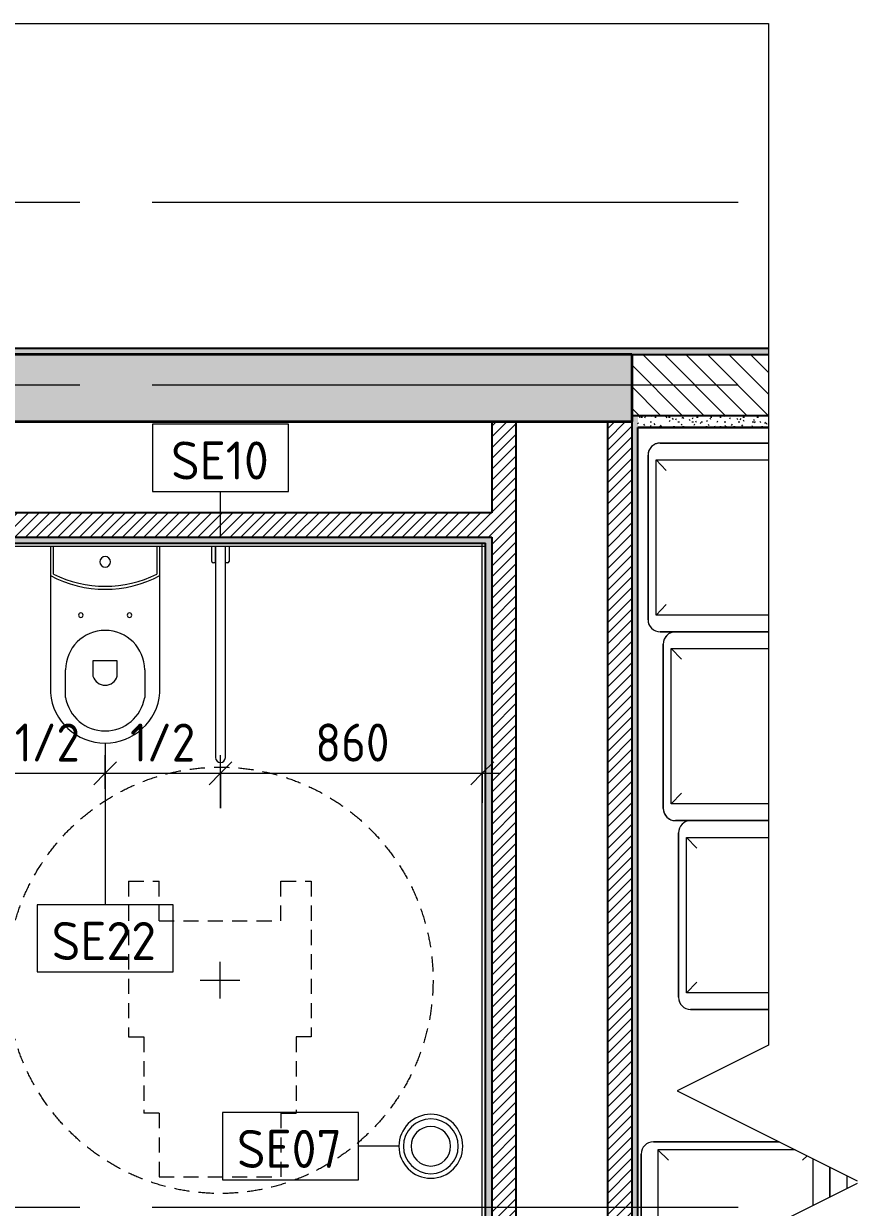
# Model space of a CAD drawing. Header units: millimetres. Extents: x 54725 to 263872, y -8553 to 29614.
# Drawn here: x 113471 to 116209, y 7800 to 11686 of the extents above; entities that cross this region are included whole.
import ezdxf

# ---------------------------------------------------------------- set-up
doc = ezdxf.new("R2010")
doc.units = ezdxf.units.MM
doc.linetypes.add('200_ШТРИХ__ш1_п0_6_', pattern=[80, 50, -30])
doc.linetypes.add('Осевая', pattern=[1587.5, 317.5, -238.125, 793.75, -238.125])
for name, color, linetype, lineweight in [('A-ANNO-DIMS', 7, 'Continuous', 9), ('A-ANNO-DIMS-50', 7, 'Continuous', 9), ('A-DETL-GENF', 7, 'Continuous', 9), ('I-FURN', 7, 'Continuous', 9), ('I-FURN-1', 7, '200_ШТРИХ__ш1_п0_6_', 15), ('I-FURN-2', 7, '200_ШТРИХ__ш1_п0_6_', 9), ('I-WALL', 7, 'Continuous', 9), ('P-SANR-FIXT-IDEN', 7, 'Continuous', 9), ('Оси', 7, 'Continuous', 9), ('Оси-2', 7, 'Осевая', 9)]:
    doc.layers.add(name, color=color, linetype=linetype, lineweight=lineweight)
for name, color, linetype, lineweight, true_color in [('A-GENM-2', 7, 'Continuous', 9, 0x4994b4), ('A-WALL-1', 7, 'Continuous', 35, 0x3c3c3c), ('A-WALL-3', 7, 'Continuous', 25, 0x3c3c3c), ('A-WALL-FNSH-2', 7, 'Continuous', 15, 0x3c3c3c), ('P-SANR-FIXT-1', 7, 'Continuous', 15, 0x4994b4)]:
    doc.layers.add(name, color=color, linetype=linetype, lineweight=lineweight, true_color=true_color)
doc.styles.add('GOST Common', font='GOST_Common.ttf', dxfattribs={"height": 125})
doc.styles.add('ISOCPEUR', font='isocpeur.ttf', dxfattribs={"width": 0.9, "height": 125})
doc.dimstyles.new('ISO-2_5_0_9К_БОЛЬШОЙ', dxfattribs={"dimscale": 304.8, "dimtxt": 124.497647, "dimasz": 0.246063, "dimexe": 0.19685, "dimexo": 0.492126, "dimgap": 0, "dimtad": 1, "dimdec": 0, "dimrnd": 10, "dimzin": 0, "dimdsep": 46, "dimtxsty": 'ISOCPEUR', "dimblk1": 'OBLIQUE', "dimblk2": 'OBLIQUE', "dimsah": 1, "dimcen": 0.09, "dimdle": 0.19685, "dimazin": 0, "dimtfac": 1, "dimtdec": 4, "dimtix": 1, "dimtmove": 0, "dimatfit": 3, "dimfxl": 1, "dimtvp": 1, "dimtolj": 1, "dimtzin": 0, "dimarcsym": 2})
pattern_1 = [(45, (-3861.742, 0), (-17.6776695, 17.6776695), [])]
pattern_2 = [(0, (-3861.742, 0), (60.96, 15.24), [5.029, -40.691, 5.029, -40.691, -243.84]), (0, (-3861.742, 0), (60.96, 15.24), [-91.44, 5.029, -86.411, 5.029, -40.691, -106.68]), (0, (-3861.742, 0), (60.96, 15.24), [-228.6, 5.029, -25.451, 5.029, -71.171]), (120, (-3838.882, 7.62), (-43.6782272, 45.1729086), [5.029, -40.691, 5.029, -40.691, -243.84]), (120, (-3838.882, 7.62), (-43.6782272, 45.1729086), [-91.44, 5.029, -86.411, 5.029, -40.691, -106.68]), (120, (-3838.882, 7.62), (-43.6782272, 45.1729086), [-228.6, 5.029, -25.451, 5.029, -71.171]), (240, (-3831.262, 38.1), (-17.2817728, -60.4129086), [5.029, -40.691, 5.029, -40.691, -243.84]), (240, (-3831.262, 38.1), (-17.2817728, -60.4129086), [-91.44, 5.029, -86.411, 5.029, -40.691, -106.68]), (240, (-3831.262, 38.1), (-17.2817728, -60.4129086), [-228.6, 5.029, -25.451, 5.029, -71.171])]

# ---------------------------------------------------------------- blocks, each defined once
blk = doc.blocks.new('132_МГН_Поручень для унитаза_тип откидной - ПР 1Р-18611699-Фрагмент 1_12_ Групповая ячейка')
at = {"layer": 'A-GENM-2'}
for p, q in [((-16, 722), (-16, 29.3)), ((16, 29.3), (16, 722)), ((-28.2, 29.3), (-28.2, 78)), ((-23.2, 83), (-17, 83)), ((-17, 83), (-17, 29.3)), ((17, 83), (23.2, 83)), ((17, 29.3), (17, 83)), ((28.2, 78), (28.2, 29.3))]:
    blk.add_line(p, q, dxfattribs=at)
for centre, radius, start, end in [((0, 722), 16, 90, 180), ((0, 722), 16, 0, 90), ((-23.2, 78), 5, 90, 180), ((23.2, 78), 5, 0, 90)]:
    blk.add_arc(centre, radius, start, end, dxfattribs=at)
blk = doc.blocks.new('FRT_2D_Символ _разворот МГН_1 - D1_4_Символ доступности разворота МГН _360__-18618045-Фрагмент 1_12_ Групповая ячейка')
at = {"layer": 'I-FURN'}
for p, q in [((0, 60.4), (0, -59.6)), ((-65, 0), (65, 0))]:
    blk.add_line(p, q, dxfattribs=at)
at = {"layer": 'I-FURN-1'}
for p, q in [((-300, 325.4), (-300, -185.8)), ((-300, 325.4), (-200, 325.4)), ((-200, 195.4), (-200, 325.4)), ((200, 325.4), (300, 325.4)), ((200, 195.4), (200, 325.4)), ((300, 325.4), (300, -185.8)), ((-200, 195.4), (200, 195.4)), ((-300, -185.8), (-250, -185.8)), ((-250, -185.8), (-250, -435.8)), ((300, -185.8), (250, -185.8)), ((250, -185.8), (250, -435.8)), ((-200, -435.8), (-250, -435.8)), ((-200, -435.8), (-200, -645.8)), ((200, -435.8), (250, -435.8)), ((200, -435.8), (200, -645.8)), ((-200, -645.8), (200, -645.8))]:
    blk.add_line(p, q, dxfattribs=at)
at = {"layer": 'I-FURN-2'}
blk.add_circle((0, 0), 700, dxfattribs=at)
blk = doc.blocks.new('Bed - Small Sizes - 1_118-25585773-Фрагмент 1_12_ Групповая ячейка')
at = {"layer": 'I-FURN'}
for p, q in [((120.5, 0), (-292.7, 0)), ((-292.7, 0), (120.5, 0)), ((120.5, 0), (-292.7, 0)), ((-292.7, 0), (120.5, 0)), ((-277.5, -26.2), (-242.7, -60)), ((172.9, -26.2), (-277.5, -26.2)), ((-277.5, -26.2), (-277.5, -446.2)), ((172.9, -26.2), (-277.5, -26.2)), ((-277.5, -26.2), (-277.5, -446.2)), ((-332.7, -40), (-332.7, -460)), ((-332.7, -460), (-332.7, -40)), ((-332.7, -40), (-332.7, -460)), ((-332.7, -460), (-332.7, -40)), ((212.1, -45.8), (197.3, -60)), ((232.5, -209.6), (232.5, -56)), ((232.5, -209.6), (232.5, -56)), ((287.3, -182.2), (287.3, -83.4)), ((287.3, -83.4), (287.3, -90)), ((287.3, -90), (287.3, -83.4)), ((287.3, -83.4), (287.3, -90)), ((287.3, -90), (287.3, -182.2)), ((287.3, -182.2), (287.3, -90)), ((287.3, -90), (287.3, -182.2)), ((-277.5, -446.2), (-242.7, -420)), ((-332.7, -460), (-212.7, -460)), ((-212.7, -460), (-332.7, -460)), ((-332.7, -460), (-332.7, -1510)), ((-332.7, -1510), (-332.7, -460)), ((-332.7, -460), (-212.7, -460)), ((-277.5, -446.2), (86.1, -446.2)), ((-277.5, -446.2), (86.1, -446.2)), ((-212.7, -460), (86.1, -460)), ((86.1, -460), (-212.7, -460)), ((86.1, -460), (-212.7, -460)), ((-212.7, -460), (86.1, -578.1)), ((86.1, -578.1), (-212.7, -460)), ((-212.7, -460), (86.1, -460)), ((-212.7, -460), (86.1, -578.1)), ((-212.7, -460), (86.1, -460)), ((-292.7, -1550), (86.1, -1550)), ((86.1, -1550), (-292.7, -1550))]:
    blk.add_line(p, q, dxfattribs=at)
for centre, start, end in [((-292.7, -40), 90, 180), ((-292.7, -40), 90, 180), ((-292.7, -40), 90, 180), ((-292.7, -40), 90, 180), ((-292.7, -1510), 180, 270), ((-292.7, -1510), 180, 270)]:
    blk.add_arc(centre, 40, start, end, dxfattribs=at)
blk = doc.blocks.new('Bed - Small Sizes - Single 5-25585953-Фрагмент 1_12_ Групповая ячейка')
at = {"layer": 'I-FURN'}
for p, q in [((-332.7, -40), (-332.7, -132.2)), ((-332.7, -132.2), (-332.7, -40)), ((-332.7, -40), (-332.7, -132.2)), ((-332.7, -132.2), (-332.7, -40)), ((-277.5, -61), (-277.5, -104.6)), ((-277.5, -61), (-277.5, -104.6))]:
    blk.add_line(p, q, dxfattribs=at)
blk.add_arc((-292.7, -40), 40, 171.0591, 180, dxfattribs=at)
blk.add_arc((-292.7, -40), 40, 171.0591, 180, dxfattribs=at)
blk.add_arc((-292.7, -40), 40, 171.0591, 180, dxfattribs=at)
blk.add_arc((-292.7, -40), 40, 171.0591, 180, dxfattribs=at)
blk = doc.blocks.new('Bed - Small Sizes - 1_118-25586206-Фрагмент 1_12_ Групповая ячейка')
at = {"layer": 'I-FURN'}
for p, q in [((-332.7, 396.1), (-332.7, 40)), ((-332.7, 40), (-332.7, 396.1)), ((-332.7, 396.1), (-332.7, 40)), ((-332.7, 40), (-332.7, 396.1)), ((-277.5, 26.2), (-277.5, 396.1)), ((-277.5, 26.2), (-277.5, 396.1)), ((232.5, 396.1), (232.5, 26.2)), ((232.5, 396.1), (232.5, 26.2)), ((287.3, 40), (287.3, 396.1)), ((287.3, 396.1), (287.3, 90)), ((287.3, 90), (287.3, 396.1)), ((287.3, 396.1), (287.3, 90)), ((287.3, 90), (287.3, 40)), ((287.3, 40), (287.3, 90)), ((287.3, 90), (287.3, 40)), ((-277.5, 26.2), (-242.7, 60)), ((232.5, 26.2), (197.3, 60)), ((-292.7, 0), (247.3, 0)), ((247.3, 0), (-292.7, 0)), ((232.5, 26.2), (-277.5, 26.2)), ((232.5, 26.2), (-277.5, 26.2)), ((-292.7, 0), (247.3, 0)), ((247.3, 0), (-292.7, 0))]:
    blk.add_line(p, q, dxfattribs=at)
for centre, start, end in [((-292.7, 40), 180, 270), ((-292.7, 40), 180, 195), ((-292.7, 40), 180, 270), ((-292.7, 40), 180, 195), ((247.3, 40), 270, 360), ((247.3, 40), 270, 0), ((247.3, 40), 270, 360), ((247.3, 40), 270, 360), ((-292.7, 40), 195, 210), ((-292.7, 40), 195, 210), ((-292.7, 40), 210, 225), ((-292.7, 40), 210, 225), ((-292.7, 40), 225, 270), ((-292.7, 40), 225, 255), ((-292.7, 40), 255, 270)]:
    blk.add_arc(centre, 40, start, end, dxfattribs=at)
blk = doc.blocks.new('Bed - Small Sizes - Single 5-25586207-Фрагмент 1_12_ Групповая ячейка')
at = {"layer": 'I-FURN'}
for p, q in [((-332.7, 346.1), (-332.7, 40)), ((-332.7, 40), (-332.7, 346.1)), ((-332.7, 346.1), (-332.7, 40)), ((-332.7, 40), (-332.7, 346.1)), ((-277.5, 26.2), (-277.5, 346.1)), ((-277.5, 26.2), (-277.5, 346.1)), ((232.5, 346.1), (232.5, 26.2)), ((232.5, 346.1), (232.5, 26.2)), ((287.3, 40), (287.3, 346.1)), ((287.3, 346.1), (287.3, 90)), ((287.3, 90), (287.3, 346.1)), ((287.3, 346.1), (287.3, 90)), ((287.3, 90), (287.3, 40)), ((287.3, 40), (287.3, 90)), ((287.3, 90), (287.3, 40)), ((-277.5, 26.2), (-242.7, 60)), ((232.5, 26.2), (197.3, 60)), ((-292.7, 0), (247.3, 0)), ((247.3, 0), (-292.7, 0)), ((232.5, 26.2), (-277.5, 26.2)), ((232.5, 26.2), (-277.5, 26.2)), ((-292.7, 0), (247.3, 0)), ((247.3, 0), (-292.7, 0))]:
    blk.add_line(p, q, dxfattribs=at)
for centre, start, end in [((-292.7, 40), 180, 270), ((-292.7, 40), 180, 270), ((-292.7, 40), 180, 270), ((-292.7, 40), 180, 195), ((247.3, 40), 270, 360), ((247.3, 40), 270, 0), ((247.3, 40), 270, 360), ((247.3, 40), 300, 360), ((-292.7, 40), 195, 270), ((247.3, 40), 270, 300)]:
    blk.add_arc(centre, 40, start, end, dxfattribs=at)
blk = doc.blocks.new('Bed - Small Sizes - Single 6-25586208-Фрагмент 1_12_ Групповая ячейка')
at = {"layer": 'I-FURN'}
for p, q in [((-332.7, 296.1), (-332.7, 40)), ((-332.7, 40), (-332.7, 296.1)), ((-332.7, 296.1), (-332.7, 40)), ((-332.7, 40), (-332.7, 296.1)), ((-277.5, 26.2), (-277.5, 296.1)), ((-277.5, 26.2), (-277.5, 296.1)), ((232.5, 296.1), (232.5, 26.2)), ((232.5, 296.1), (232.5, 26.2)), ((287.3, 40), (287.3, 296.1)), ((287.3, 296.1), (287.3, 40)), ((287.3, 40), (287.3, 296.1)), ((287.3, 296.1), (287.3, 40)), ((-277.5, 26.2), (-242.7, 60)), ((232.5, 26.2), (197.3, 60)), ((-292.7, 0), (247.3, 0)), ((247.3, 0), (-292.7, 0)), ((232.5, 26.2), (-277.5, 26.2)), ((232.5, 26.2), (-277.5, 26.2)), ((-292.7, 0), (247.3, 0)), ((247.3, 0), (-292.7, 0))]:
    blk.add_line(p, q, dxfattribs=at)
for centre, start, end in [((-292.7, 40), 180, 270), ((-292.7, 40), 180, 270), ((-292.7, 40), 180, 270), ((-292.7, 40), 180, 225), ((247.3, 40), 270, 360), ((247.3, 40), 270, 0), ((247.3, 40), 270, 360), ((247.3, 40), 270, 360), ((-292.7, 40), 225, 270)]:
    blk.add_arc(centre, 40, start, end, dxfattribs=at)
blk = doc.blocks.new('WC Seat_2 with Cistern-Wall Based - SE22-33487382-Фрагмент 1_12_ Групповая ячейка')
at = {"layer": 'P-SANR-FIXT-1'}
for p, q in [((-55, 485.5), (-55, 100.5)), ((-5, 410.5), (-5, 500.5)), ((255, 500.5), (255, 410.5)), ((305, 100.5), (305, 485.5)), ((85, 430.5), (85, 380.5)), ((165, 380.5), (165, 430.5)), ((85, 380.5), (165, 380.5)), ((-55, 100.5), (-55, 5.5)), ((-45, 5.5), (-45, 95.6)), ((295, 95.6), (295, 5.5)), ((305, 5.5), (305, 100.5))]:
    blk.add_line(p, q, dxfattribs=at)
for centre, radius, start, end in [((125, 469.8), 180.7, 4.9791, 175.0209), ((125, 478.7), 131.8, 9.5273, 170.4727), ((125, 418.8), 41.7, 16.2602, 163.7398), ((125, 410.5), 130, 180, 360), ((45, 230.5), 7.5, 0, 180), ((205, 230.5), 7.5, 0, 180), ((45, 230.5), 7.5, 180, 360), ((205, 230.5), 7.5, 180, 360), ((125, -237), 382.5, 61.9275, 118.0725), ((125, -247), 382.5, 63.6122, 116.3878), ((125, 55.5), 17.5, 0, 180), ((125, 55.5), 17.5, 180, 360)]:
    blk.add_arc(centre, radius, start, end, dxfattribs=at)
blk = doc.blocks.new('мусорная корзина - Round_ Metal-30590745-Фрагмент 1_12_ Групповая ячейка')
at = {"layer": 'P-SANR-FIXT-1'}
for radius, start, end in [(105, 0, 180), (90, 360, 180), (65, 0, 180), (105, 180, 360), (90, 180, 360), (65, 180, 360)]:
    blk.add_arc((0, 0), radius, start, end, dxfattribs=at)
blk = doc.blocks.new('DET_L_Линия разрыва - М100-30706178-Фрагмент 1_12_ Групповая ячейка')
at = {"layer": 'A-DETL-GENF'}
for p, q in [((3504.5, -300), (3800.2, 291.3)), ((3808.8, 291.3), (3954.5, 0)), ((0, 0), (3354.5, 0)), ((3354.5, 0), (3504.5, -300))]:
    blk.add_line(p, q, dxfattribs=at)
blk = doc.blocks.new('DET_L_Линия разрыва - М100-30706828-Фрагмент 1_12_ Групповая ячейка')
at = {"layer": 'A-DETL-GENF'}
blk.add_line((4376.1, 0), (0, 0), dxfattribs=at)
blk = doc.blocks.new('М_сантехническая_рамка1 - В рамке-30590747-Фрагмент 1_12_ Групповая ячейка')
at = {"layer": 'P-SANR-FIXT-IDEN'}
for p, q in [((4.293, 2.24), (-4.639, 2.24)), ((-4.639, 2.24), (-4.639, -2.178)), ((4.293, -2.178), (4.293, 2.24)), ((-4.639, -2.178), (4.293, -2.178))]:
    blk.add_line(p, q, dxfattribs=at)
blk = doc.blocks.new('DIMBLOCK70-Фрагмент 1_12_ Групповая ячейка')
at = {"layer": 'A-ANNO-DIMS-50'}
for p, q in [((114117.3, 9110.3), (114117.3, 9284.8)), ((114977.3, 9127.9), (114977.3, 9284.8)), ((114057.3, 9224.8), (115037.3, 9224.8)), ((114117.3, 9224.8), (114117.3, 9110.3)), ((114977.3, 9224.8), (114977.3, 9127.9))]:
    blk.add_line(p, q, dxfattribs=at)
at = {"layer": 'A-ANNO-DIMS-50', "lineweight": 20}
for p, q in [((114117.3, 9224.8), (114154.8, 9262.3)), ((114977.3, 9224.8), (115014.8, 9262.3)), ((114117.3, 9224.8), (114079.8, 9187.3)), ((114977.3, 9224.8), (114939.8, 9187.3))]:
    blk.add_line(p, q, dxfattribs=at)
at = {"layer": 'A-ANNO-DIMS-50', "color": 0, "insert": (114428.7, 9388.2), "char_height": 125, "width": 284.429, "attachment_point": 1, "line_spacing_factor": 1.149209, "style": 'ISOCPEUR'}
blk.add_mtext('860', dxfattribs=at)
blk = doc.blocks.new('_Oblique')
at = {"color": 0, "linetype": 'ByBlock', "lineweight": -2}
blk.add_line((-0.5, -0.5), (0.5, 0.5), dxfattribs=at)
blk = doc.blocks.new('DIMBLOCK71-Фрагмент 1_12_ Групповая ячейка')
at = {"layer": 'A-ANNO-DIMS-50'}
for p, q in [((113359.8, 9127.9), (113359.8, 9284.8)), ((113738.5, 9173.9), (113738.5, 9284.8)), ((113299.8, 9224.8), (113738.5, 9224.8)), ((113359.8, 9224.8), (113359.8, 9127.9)), ((113738.5, 9224.8), (113738.5, 9173.9))]:
    blk.add_line(p, q, dxfattribs=at)
at = {"layer": 'A-ANNO-DIMS-50', "lineweight": 20}
for p, q in [((113359.8, 9224.8), (113397.3, 9262.3)), ((113738.5, 9224.8), (113776, 9262.3)), ((113359.8, 9224.8), (113322.3, 9187.3)), ((113738.5, 9224.8), (113701, 9187.3))]:
    blk.add_line(p, q, dxfattribs=at)
at = {"layer": 'A-ANNO-DIMS-50', "color": 0, "insert": (113441.4, 9388.2), "char_height": 125, "width": 258.572, "attachment_point": 1, "line_spacing_factor": 1.149209, "style": 'ISOCPEUR'}
blk.add_mtext('1/2', dxfattribs=at)
blk = doc.blocks.new('DIMBLOCK72-Фрагмент 1_12_ Групповая ячейка')
at = {"layer": 'A-ANNO-DIMS-50'}
for p, q in [((113738.5, 9173.9), (113738.5, 9284.8)), ((114117.3, 9110.3), (114117.3, 9284.8)), ((113738.5, 9224.8), (114177.3, 9224.8)), ((113738.5, 9224.8), (113738.5, 9173.9)), ((114117.3, 9224.8), (114117.3, 9110.3))]:
    blk.add_line(p, q, dxfattribs=at)
at = {"layer": 'A-ANNO-DIMS-50', "lineweight": 20}
for p, q in [((113738.5, 9224.8), (113776, 9262.3)), ((114117.3, 9224.8), (114154.8, 9262.3)), ((113738.5, 9224.8), (113701, 9187.3)), ((114117.3, 9224.8), (114079.8, 9187.3))]:
    blk.add_line(p, q, dxfattribs=at)
at = {"layer": 'A-ANNO-DIMS-50', "color": 0, "insert": (113820.1, 9388.2), "char_height": 125, "width": 258.572, "attachment_point": 1, "line_spacing_factor": 1.149209, "style": 'ISOCPEUR'}
blk.add_mtext('1/2', dxfattribs=at)

msp = doc.modelspace()

# ---------------------------------------------------------------- hatches: boundary and pattern name
at = {"layer": 'I-WALL'}
h = msp.add_hatch(dxfattribs=at)
h.set_pattern_fill('FP_35', color=256, style=0, pattern_type=2)
h.set_pattern_definition(pattern_2)
h.paths.add_polyline_path([(115917.8, 10600), (115917.8, 10620), (107318.3, 10620), (107318.3, 10608), (107348.3, 10608), (107348.3, 10600), (113684.4, 10600)])
h = msp.add_hatch(dxfattribs=at)
h.set_pattern_fill('FP_5', color=256, style=0, pattern_type=2)
h.set_pattern_definition([(135, (-3861.74, 0), (-35.35534, -35.35534), [])])
h.paths.add_polyline_path([(115917.8, 10400), (115917.8, 10600), (115468.3, 10600), (115468.3, 10400)])
h.paths.add_polyline_path([(108068.3, 10400), (108068.3, 10600), (107318.3, 10600), (107318.3, 10400), (107372.3, 10400)])
h = msp.add_hatch(dxfattribs=at)
h.set_pattern_fill('FP_1', color=256, style=0, pattern_type=2)
h.set_pattern_definition([(45, (-3861.74, 0), (-28.51196, 28.51196), []), (45, (-3833.23, 0), (-28.51196, 28.51196), [50.403, -10.081, 1.676, -8.404])])
h.paths.add_polyline_path([(115468.3, 10380), (115468.3, 10600), (108068.3, 10600), (108068.3, 10380), (113684.4, 10380)])
h = msp.add_hatch(dxfattribs=at)
h.set_pattern_fill('FP_28', color=256, style=0, pattern_type=2)
h.set_pattern_definition(pattern_1)
h.paths.add_polyline_path([(115088.3, 5400), (115088.3, 10380), (115008.3, 10380), (115008.3, 5400)])
h = msp.add_hatch(dxfattribs=at)
h.set_pattern_fill('FP_28', color=256, style=0, pattern_type=2)
h.set_pattern_definition(pattern_1)
h.paths.add_polyline_path([(115388.3, 5400), (115468.3, 5400), (115468.3, 10380), (115388.3, 10380), (115388.3, 6030)])
h = msp.add_hatch(dxfattribs=at)
h.set_pattern_fill('FP_35', color=256, style=0, pattern_type=2)
h.set_pattern_definition(pattern_2)
h.paths.add_polyline_path([(115488.3, 5180), (115488.3, 10400), (115468.3, 10400), (115468.3, 5180)])
h = msp.add_hatch(dxfattribs=at)
h.set_pattern_fill('FP_35', color=256, style=0, pattern_type=2)
h.set_pattern_definition(pattern_2)
h.paths.add_polyline_path([(115488.3, 10360), (115917.8, 10360), (115917.8, 10400), (115488.3, 10400)])
h = msp.add_hatch(dxfattribs=at)
h.set_pattern_fill('FP_28', color=256, style=0, pattern_type=2)
h.set_pattern_definition(pattern_1)
h.paths.add_polyline_path([(115008.3, 10000), (115008.3, 10080), (108148.3, 10080), (108148.3, 10000), (114946.8, 10000)])
h = msp.add_hatch(dxfattribs=at)
h.set_pattern_fill('FP_35', color=256, style=0, pattern_type=2)
h.set_pattern_definition(pattern_2)
h.paths.add_polyline_path([(114988.3, 9980), (115008.3, 9980), (115008.3, 10000), (108168.3, 10000), (108168.3, 9980), (114987.3, 9980)])
h = msp.add_hatch(dxfattribs=at)
h.set_pattern_fill('FP_35', color=256, style=0, pattern_type=2)
h.set_pattern_definition(pattern_2)
h.paths.add_polyline_path([(114988.3, 5420), (115008.3, 5420), (115008.3, 9980), (114988.3, 9980), (114988.3, 5421)])

# ---------------------------------------------------------------- linework, layer by layer
at = {"layer": 'A-WALL-1'}
for p, q in [((115468.3, 10600), (108068.3, 10600)), ((115468.3, 10600), (115468.3, 10380)), ((108068.3, 10380), (115468.3, 10380))]:
    msp.add_line(p, q, dxfattribs=at)
at = {"layer": 'A-WALL-3'}
for p, q in [((115917.8, 10620), (107318.3, 10620)), ((107348.3, 10600), (115917.8, 10600)), ((115008.3, 10380), (115008.3, 10080)), ((115088.3, 5400), (115088.3, 10380)), ((115388.3, 10380), (115388.3, 5400)), ((115468.3, 10400), (115917.8, 10400)), ((115468.3, 10380), (115468.3, 4377.3)), ((115488.3, 5180), (115488.3, 10360)), ((115917.8, 10360), (115488.3, 10360)), ((115008.3, 10080), (108148.3, 10080)), ((108148.3, 10000), (115008.3, 10000)), ((115008.3, 10000), (115008.3, 5400)), ((108168.3, 9980), (114988.3, 9980)), ((114988.3, 5420), (114988.3, 9980))]:
    msp.add_line(p, q, dxfattribs=at)
at = {"layer": 'A-WALL-FNSH-2'}
for p, q in [((115917.8, 10621), (107318.3, 10621)), ((115489.3, 5179), (115489.3, 10359)), ((115489.3, 10359), (115917.8, 10359)), ((108169.3, 9979), (114987.3, 9979)), ((114987.3, 9979), (114987.3, 5421))]:
    msp.add_line(p, q, dxfattribs=at)
at = {"layer": 'I-WALL'}
for p, q in [((114988.3, 9969), (108168.3, 9969)), ((114977.3, 5420), (114977.3, 9980))]:
    msp.add_line(p, q, dxfattribs=at)
at = {"layer": 'P-SANR-FIXT-IDEN'}
for p, q in [((114117.3, 9998.3), (114117.3, 10150.1)), ((113738.5, 9323.9), (113738.5, 8793.2)), ((114703.3, 8000), (114570.1, 8000))]:
    msp.add_line(p, q, dxfattribs=at)
at = {"layer": 'Оси'}
for p, q in [((114567.8, 11100), (115817.8, 11100)), ((114567.8, 10500), (115817.8, 10500)), ((114567.8, 7800), (115817.8, 7800))]:
    msp.add_line(p, q, dxfattribs=at)
at = {"layer": 'Оси-2'}
for p, q in [((106987.6, 11100), (114567.8, 11100)), ((106987.6, 10500), (114567.8, 10500)), ((106987.6, 7800), (114567.8, 7800))]:
    msp.add_line(p, q, dxfattribs=at)

# ---------------------------------------------------------------- block references
at = {"layer": 'A-DETL-GENF'}
for name, rotation in [('DET_L_Линия разрыва - М100-30706828-Фрагмент 1_12_ Групповая ячейка', 180), ('DET_L_Линия разрыва - М100-30706178-Фрагмент 1_12_ Групповая ячейка', 269.9999999999999)]:
    msp.add_blockref(name, (115917.8, 11686.3), dxfattribs=dict(at, rotation=rotation))
at = {"layer": 'I-FURN', "rotation": 269.9999999999997}
for name, p in [('Bed - Small Sizes - 1_118-25586206-Фрагмент 1_12_ Групповая ячейка', (115521.7, 9976.5)), ('Bed - Small Sizes - Single 5-25586207-Фрагмент 1_12_ Групповая ячейка', (115571.7, 9356.5)), ('Bed - Small Sizes - Single 6-25586208-Фрагмент 1_12_ Групповая ячейка', (115621.7, 8736.5))]:
    msp.add_blockref(name, p, dxfattribs=at)
at = {"layer": 'I-FURN'}
for name, p in [('FRT_2D_Символ _разворот МГН_1 - D1_4_Символ доступности разворота МГН _360__-18618045-Фрагмент 1_12_ Групповая ячейка', (114115.5, 8544.9)), ('Bed - Small Sizes - 1_118-25585773-Фрагмент 1_12_ Групповая ячейка', (115831.8, 8014.6)), ('Bed - Small Sizes - Single 5-25585953-Фрагмент 1_12_ Групповая ячейка', (116451.8, 7964.6))]:
    msp.add_blockref(name, p, dxfattribs=at)
at = {"layer": 'P-SANR-FIXT-1', "rotation": 180}
for name, p in [('WC Seat_2 with Cistern-Wall Based - SE22-33487382-Фрагмент 1_12_ Групповая ячейка', (113863.5, 9974.5)), ('132_МГН_Поручень для унитаза_тип откидной - ПР 1Р-18611699-Фрагмент 1_12_ Групповая ячейка', (114117.3, 9998.3))]:
    msp.add_blockref(name, p, dxfattribs=at)
at = {"layer": 'P-SANR-FIXT-1'}
msp.add_blockref('мусорная корзина - Round_ Metal-30590745-Фрагмент 1_12_ Групповая ячейка', (114808.3, 8000), dxfattribs=at)
at = {"layer": 'P-SANR-FIXT-IDEN', "xscale": 49.99999999999998, "yscale": 49.99999999999998, "zscale": 49.99999999999998}
for p in [(114125.9, 10259), (113747.2, 8681.2), (114355.5, 7998.4)]:
    msp.add_blockref('М_сантехническая_рамка1 - В рамке-30590747-Фрагмент 1_12_ Групповая ячейка', p, dxfattribs=at)

# ---------------------------------------------------------------- texts
at = {"layer": 'P-SANR-FIXT-IDEN', "char_height": 125, "attachment_point": 1, "style": 'GOST Common'}
for s, insert, width in [('SE10', (113954.9, 10314.4), 412.869), ('SE22', (113562.9, 8736.6), 444.937), ('SE07', (114171.2, 8053.8), 444.937)]:
    msp.add_mtext(s, dxfattribs=dict(at, insert=insert, width=width))

# ---------------------------------------------------------------- dimensions: what is measured, and where the dimension line sits
at = {"layer": 'A-ANNO-DIMS'}
for base, p1, p2, override, picture, middle in [((113738.5, 9224.8), (113359.8, 9277.9), (113738.5, 9323.9), {"dimpost": '<>', "dimfxl": 381.533304}, 'DIMBLOCK71-Фрагмент 1_12_ Групповая ячейка', (113549.1, 9287.3)), ((114117.3, 9224.8), (113738.5, 9323.9), (114117.3, 9260.3), {"dimpost": '<>', "dimfxl": 384.043307}, 'DIMBLOCK72-Фрагмент 1_12_ Групповая ячейка', (113927.9, 9287.3))]:
    dim = msp.add_linear_dim(base=base, p1=p1, p2=p2, text='1/2', dimstyle='ISO-2_5_0_9К_БОЛЬШОЙ', override=override, dxfattribs=at)
    dim.commit()
    dim.dimension.update_dxf_attribs({"geometry": picture, "text_midpoint": middle})
dim = msp.add_linear_dim(base=(114977.3, 9224.8), p1=(114117.3, 9260.3), p2=(114977.3, 9277.9), dimstyle='ISO-2_5_0_9К_БОЛЬШОЙ', override={"dimpost": '<>', "dimfxl": 860.178887}, dxfattribs=at)
dim.commit()
dim.dimension.update_dxf_attribs({"geometry": 'DIMBLOCK70-Фрагмент 1_12_ Групповая ячейка', "text_midpoint": (114547.3, 9287.3)})

doc.saveas('drawing.dxf')
